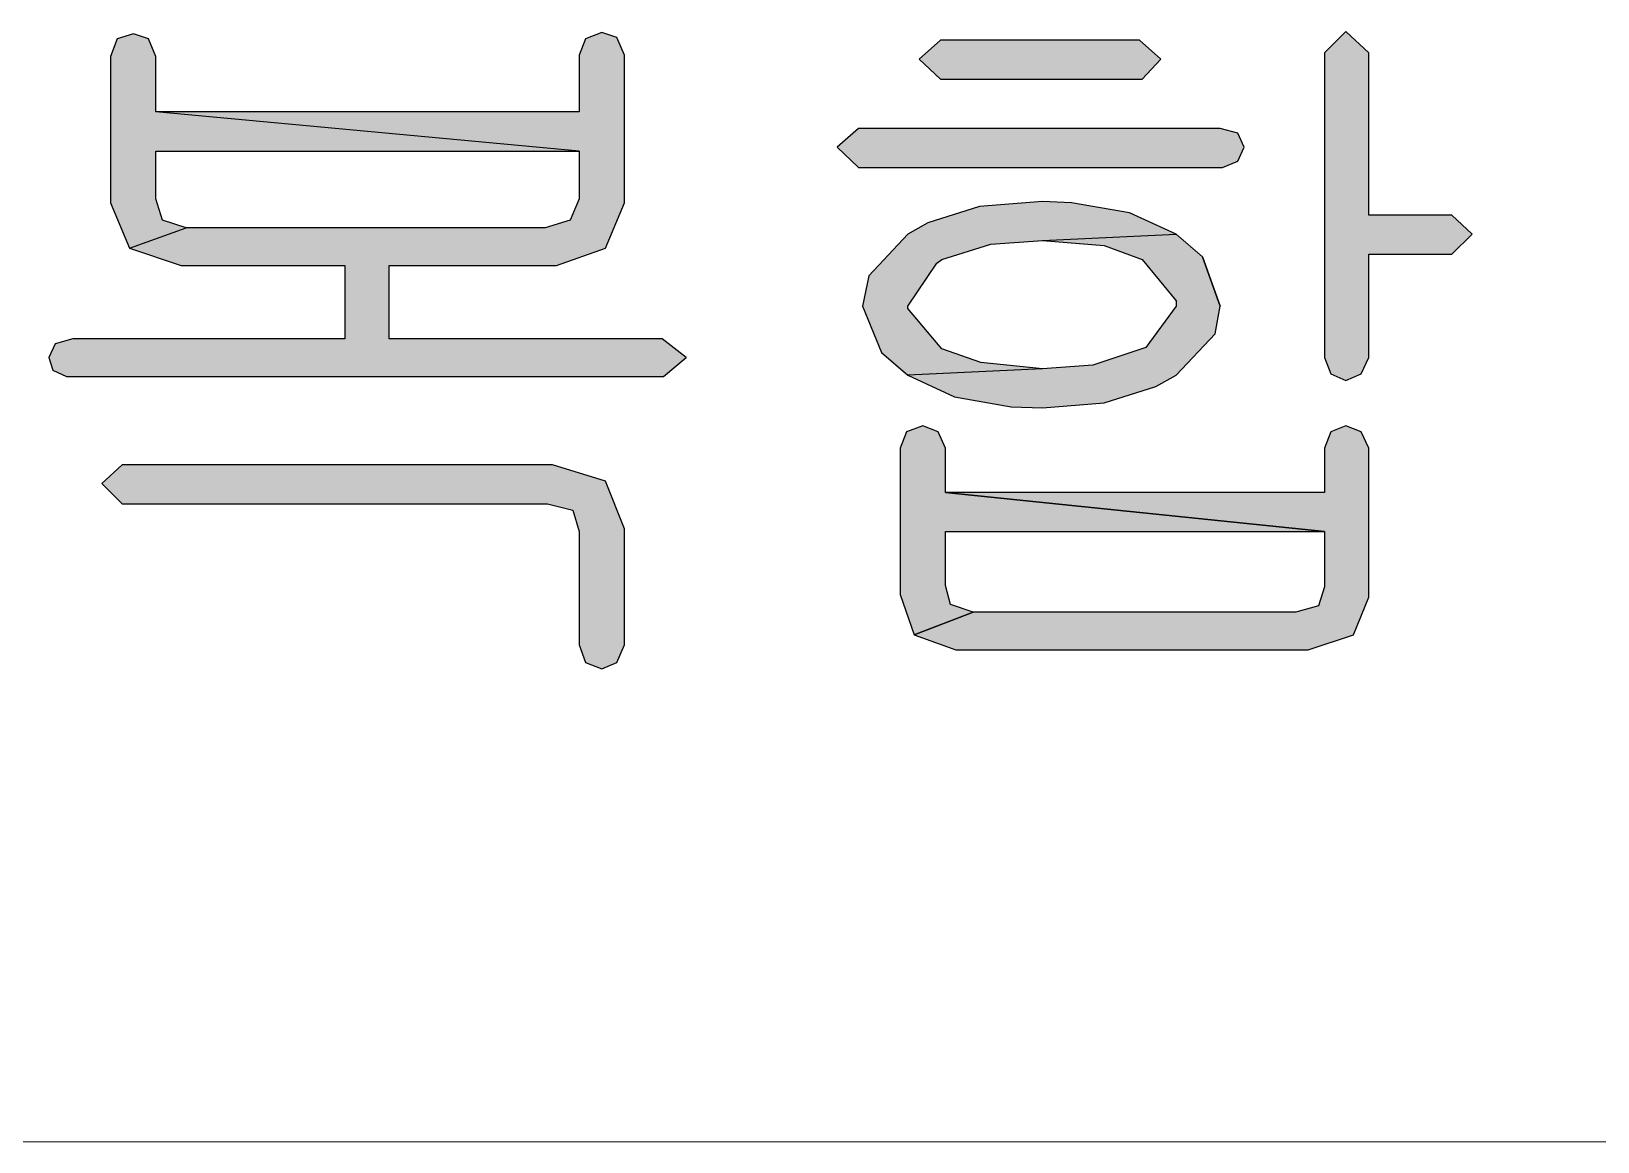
# Model space of a CAD drawing. Header units: inches. Extents: x 1009 to 1850, y 0 to 594.
# Drawn here: x 1724.24 to 1735.54, y 110.04 to 118.05 of the extents above; entities that cross this region are included whole.
import ezdxf

# ---------------------------------------------------------------- set-up
doc = ezdxf.new("R2010")
doc.units = ezdxf.units.IN
doc.header["$MEASUREMENT"] = 0
doc.layers.add('BG 0 -1', color=7, linetype='Continuous')
doc.layers.add('BG Default', color=7, linetype='Continuous')

msp = doc.modelspace()

# ---------------------------------------------------------------- hatches: boundary and pattern name
at = {"layer": 'BG Default', "linetype": 'ByBlock'}
for points in [[(1728.195, 117.182), (1728.195, 116.837), (1728.131, 116.683), (1727.95, 116.628), (1725.361, 116.628), (1724.952, 116.483), (1725.325, 116.356), (1726.506, 116.356), (1726.506, 115.829), (1724.544, 115.829), (1724.417, 115.793), (1724.371, 115.693), (1724.398, 115.602), (1724.498, 115.557), (1728.804, 115.557), (1728.967, 115.693), (1728.794, 115.829), (1726.824, 115.829), (1726.824, 116.356), (1728.032, 116.356), (1728.386, 116.483), (1728.522, 116.81), (1728.522, 117.873), (1728.467, 118), (1728.358, 118.036), (1728.24, 117.991), (1728.195, 117.873), (1728.195, 117.464), (1725.143, 117.464)], [(1725.361, 116.628), (1725.189, 116.683), (1725.143, 116.837), (1725.143, 117.182), (1728.195, 117.182), (1725.143, 117.464), (1725.143, 117.864), (1725.089, 117.991), (1724.98, 118.027), (1724.862, 117.991), (1724.816, 117.864), (1724.816, 116.81), (1724.952, 116.483)], [(1731.537, 115.611), (1731.092, 115.657), (1730.811, 115.756), (1730.566, 116.047), (1730.566, 116.065), (1730.774, 116.374), (1730.811, 116.401), (1731.165, 116.51), (1731.537, 116.538), (1732.5, 116.583), (1732.164, 116.737), (1731.746, 116.81), (1731.537, 116.819), (1731.083, 116.783), (1730.711, 116.665), (1730.566, 116.583), (1730.284, 116.283), (1730.239, 116.065), (1730.375, 115.729), (1730.566, 115.566)], [(1730.566, 115.566), (1730.902, 115.411), (1731.31, 115.339), (1731.537, 115.33), (1731.982, 115.366), (1732.355, 115.484), (1732.5, 115.566), (1732.782, 115.865), (1732.818, 116.065), (1732.691, 116.42), (1732.5, 116.583), (1731.537, 116.538), (1731.982, 116.501), (1732.255, 116.401), (1732.5, 116.102), (1732.5, 116.065), (1732.282, 115.766), (1732.255, 115.756), (1731.901, 115.638), (1731.537, 115.611)], [(1733.572, 114.439), (1730.838, 114.721), (1730.838, 115.039), (1730.784, 115.157), (1730.675, 115.202), (1730.556, 115.157), (1730.511, 115.039), (1730.511, 113.985), (1730.611, 113.695), (1731.038, 113.858), (1730.874, 113.913), (1730.838, 114.049), (1730.838, 114.439)]]:
    msp.add_hatch(color=3, dxfattribs=at).paths.add_polyline_path(points)
at = {"layer": 'BG Default', "linetype": 'Continuous'}
for points in [[(1732.237, 117.982), (1730.802, 117.982), (1730.647, 117.845), (1730.802, 117.7), (1732.255, 117.7), (1732.391, 117.845)], [(1733.726, 118.045), (1733.572, 117.891), (1733.572, 115.693), (1733.617, 115.575), (1733.726, 115.529), (1733.835, 115.575), (1733.89, 115.693), (1733.89, 116.438), (1734.489, 116.438), (1734.635, 116.583), (1734.489, 116.719), (1733.89, 116.719), (1733.89, 117.891)], [(1732.818, 117.346), (1730.211, 117.346), (1730.057, 117.21), (1730.211, 117.064), (1732.836, 117.064), (1732.945, 117.11), (1732.991, 117.21), (1732.945, 117.31)], [(1733.726, 115.202), (1733.617, 115.157), (1733.572, 115.039), (1733.572, 114.721), (1730.838, 114.721), (1733.572, 114.439), (1733.572, 114.04), (1733.527, 113.904), (1733.363, 113.858), (1731.038, 113.858), (1730.611, 113.695), (1730.911, 113.586), (1733.454, 113.586), (1733.781, 113.695), (1733.89, 113.967), (1733.89, 115.039), (1733.835, 115.157)], [(1727.977, 114.921), (1724.898, 114.921), (1724.753, 114.785), (1724.898, 114.639), (1727.968, 114.639), (1728.15, 114.594), (1728.195, 114.439), (1728.195, 113.622), (1728.24, 113.495), (1728.358, 113.449), (1728.467, 113.495), (1728.522, 113.622), (1728.522, 114.458), (1728.386, 114.803), (1728.004, 114.921)]]:
    msp.add_hatch(color=3, dxfattribs=at).paths.add_polyline_path(points)

# ---------------------------------------------------------------- linework, layer by layer
at = {"layer": 'BG 0 -1', "color": 7, "linetype": 'Continuous', "lineweight": 9}
msp.add_line((1676.085, 110.04), (1825.353, 110.04), dxfattribs=at)
at = {"layer": 'BG 0 -1', "color": 3, "linetype": 'Continuous', "lineweight": 25}
for points in [[(1724.952, 116.483), (1725.325, 116.356), (1726.506, 116.356), (1726.506, 115.829), (1724.544, 115.829), (1724.417, 115.793), (1724.371, 115.693), (1724.398, 115.602), (1724.498, 115.557), (1728.804, 115.557), (1728.967, 115.693), (1728.794, 115.829), (1726.824, 115.829), (1726.824, 116.356), (1728.032, 116.356), (1728.386, 116.483), (1728.522, 116.81), (1728.522, 117.873), (1728.467, 118), (1728.358, 118.036), (1728.24, 117.991), (1728.195, 117.873), (1728.195, 117.464), (1725.143, 117.464)], [(1728.195, 117.182), (1728.195, 116.837), (1728.131, 116.683), (1727.95, 116.628), (1725.361, 116.628)], [(1731.537, 115.611), (1731.092, 115.657), (1730.811, 115.756), (1730.566, 116.047), (1730.566, 116.065), (1730.774, 116.374), (1730.811, 116.401), (1731.165, 116.51), (1731.537, 116.538), (1732.5, 116.583), (1732.164, 116.737), (1731.746, 116.81), (1731.537, 116.819), (1731.083, 116.783), (1730.711, 116.665), (1730.566, 116.583), (1730.284, 116.283), (1730.239, 116.065), (1730.375, 115.729), (1730.566, 115.566)], [(1731.537, 116.538), (1731.982, 116.501), (1732.255, 116.401), (1732.5, 116.102), (1732.5, 116.065), (1732.282, 115.766), (1731.901, 115.638), (1731.537, 115.611), (1730.566, 115.566), (1730.902, 115.411), (1731.31, 115.339), (1731.537, 115.33), (1731.982, 115.366), (1732.355, 115.484), (1732.5, 115.566), (1732.782, 115.865), (1732.818, 116.065), (1732.691, 116.42), (1732.818, 116.065)]]:
    msp.add_lwpolyline(points, dxfattribs=at)
for points in [[(1724.98, 118.027), (1724.862, 117.991), (1724.816, 117.864), (1724.816, 116.81), (1724.952, 116.483), (1725.361, 116.628), (1725.189, 116.683), (1725.143, 116.837), (1725.143, 117.182), (1728.195, 117.182), (1725.143, 117.464), (1725.143, 117.864), (1725.089, 117.991)], [(1730.675, 115.202), (1730.556, 115.157), (1730.511, 115.039), (1730.511, 113.985), (1730.611, 113.695), (1731.038, 113.858), (1730.874, 113.913), (1730.838, 114.049), (1730.838, 114.439), (1733.572, 114.439), (1730.838, 114.721), (1730.838, 115.039), (1730.784, 115.157)]]:
    msp.add_lwpolyline(points, close=True, dxfattribs=at)
at = {"layer": 'BG Default', "color": 7, "linetype": 'Continuous', "lineweight": 0}
for points in [[(1728.195, 117.182), (1728.195, 116.837), (1728.131, 116.683), (1727.95, 116.628), (1725.361, 116.628), (1724.952, 116.483), (1725.325, 116.356), (1726.506, 116.356), (1726.506, 115.829), (1724.544, 115.829), (1724.417, 115.793), (1724.371, 115.693), (1724.398, 115.602), (1724.498, 115.557), (1728.804, 115.557), (1728.967, 115.693), (1728.794, 115.829), (1726.824, 115.829), (1726.824, 116.356), (1728.032, 116.356), (1728.386, 116.483), (1728.522, 116.81), (1728.522, 117.873), (1728.467, 118), (1728.358, 118.036), (1728.24, 117.991), (1728.195, 117.873), (1728.195, 117.464), (1725.143, 117.464)], [(1725.361, 116.628), (1725.189, 116.683), (1725.143, 116.837), (1725.143, 117.182), (1728.195, 117.182), (1725.143, 117.464), (1725.143, 117.864), (1725.089, 117.991), (1724.98, 118.027), (1724.862, 117.991), (1724.816, 117.864), (1724.816, 116.81), (1724.952, 116.483)], [(1731.537, 115.611), (1731.092, 115.657), (1730.811, 115.756), (1730.566, 116.047), (1730.566, 116.065), (1730.774, 116.374), (1730.811, 116.401), (1731.165, 116.51), (1731.537, 116.538), (1732.5, 116.583), (1732.164, 116.737), (1731.746, 116.81), (1731.537, 116.819), (1731.083, 116.783), (1730.711, 116.665), (1730.566, 116.583), (1730.284, 116.283), (1730.239, 116.065), (1730.375, 115.729), (1730.566, 115.566)], [(1730.566, 115.566), (1730.902, 115.411), (1731.31, 115.339), (1731.537, 115.33), (1731.982, 115.366), (1732.355, 115.484), (1732.5, 115.566), (1732.782, 115.865), (1732.818, 116.065), (1732.691, 116.42), (1732.5, 116.583), (1731.537, 116.538), (1731.982, 116.501), (1732.255, 116.401), (1732.5, 116.102), (1732.5, 116.065), (1732.282, 115.766), (1732.255, 115.756), (1731.901, 115.638), (1731.537, 115.611)], [(1733.572, 114.439), (1730.838, 114.721), (1730.838, 115.039), (1730.784, 115.157), (1730.675, 115.202), (1730.556, 115.157), (1730.511, 115.039), (1730.511, 113.985), (1730.611, 113.695), (1731.038, 113.858), (1730.874, 113.913), (1730.838, 114.049), (1730.838, 114.439)]]:
    msp.add_lwpolyline(points, close=True, dxfattribs=at)
at = {"layer": 'BG Default', "color": 3, "linetype": 'Continuous', "lineweight": 25}
for points in [[(1732.237, 117.982), (1730.802, 117.982), (1730.647, 117.845), (1730.802, 117.7), (1732.255, 117.7), (1732.391, 117.845)], [(1733.726, 118.045), (1733.572, 117.891), (1733.572, 115.693), (1733.617, 115.575), (1733.726, 115.529), (1733.835, 115.575), (1733.89, 115.693), (1733.89, 116.438), (1734.489, 116.438), (1734.635, 116.583), (1734.489, 116.719), (1733.89, 116.719), (1733.89, 117.891)], [(1732.818, 117.346), (1730.211, 117.346), (1730.057, 117.21), (1730.211, 117.064), (1732.836, 117.064), (1732.945, 117.11), (1732.991, 117.21), (1732.945, 117.31)], [(1733.726, 115.202), (1733.617, 115.157), (1733.572, 115.039), (1733.572, 114.721), (1730.838, 114.721), (1733.572, 114.439), (1733.572, 114.04), (1733.527, 113.904), (1733.363, 113.858), (1731.038, 113.858), (1730.611, 113.695), (1730.911, 113.586), (1733.454, 113.586), (1733.781, 113.695), (1733.89, 113.967), (1733.89, 115.039), (1733.835, 115.157)], [(1727.977, 114.921), (1724.898, 114.921), (1724.753, 114.785), (1724.898, 114.639), (1727.968, 114.639), (1728.15, 114.594), (1728.195, 114.439), (1728.195, 113.622), (1728.24, 113.495), (1728.358, 113.449), (1728.467, 113.495), (1728.522, 113.622), (1728.522, 114.458), (1728.386, 114.803), (1728.004, 114.921)]]:
    msp.add_lwpolyline(points, close=True, dxfattribs=at)

doc.saveas('drawing.dxf')
